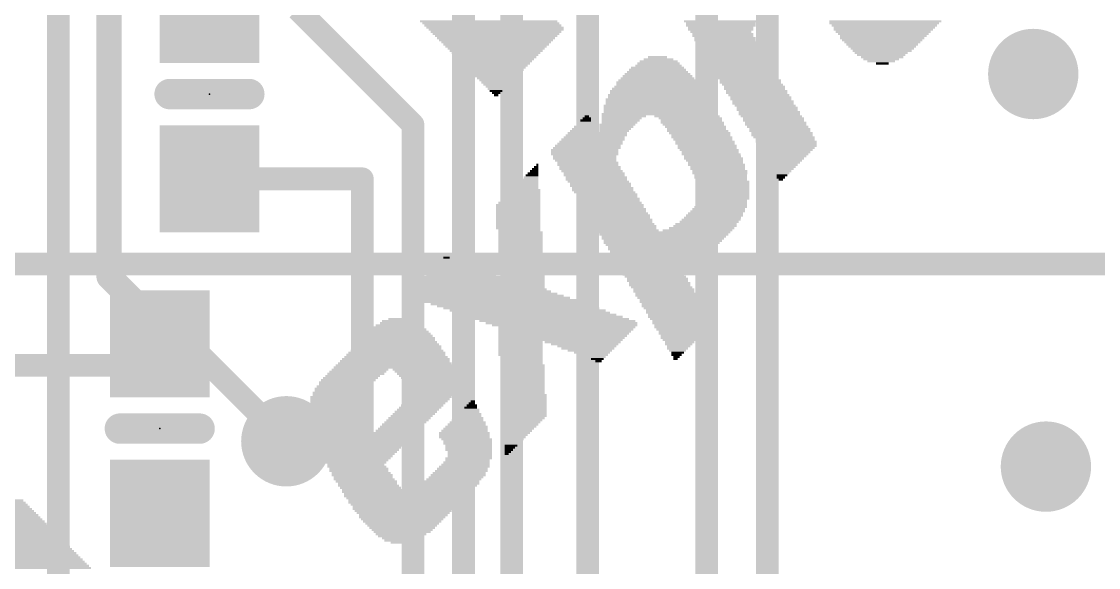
# Model space of a CAD drawing. Extents: x -17.8 to 79, y -18.3 to 67.8.
# Drawn here: x 40.4 to 51.2, y 15.75 to 21.23 of the extents above; entities that cross this region are included whole.
import ezdxf

# ---------------------------------------------------------------- set-up
doc = ezdxf.new("R2010")
doc.units = 0
for name, color, linetype in [('1', 12, 'CONTINUOUS'), ('16', 5, 'CONTINUOUS'), ('18', 3, 'CONTINUOUS'), ('200', 4, 'CONTINUOUS'), ('21', 40, 'CONTINUOUS'), ('23', 53, 'CONTINUOUS')]:
    doc.layers.add(name, color=color, linetype=linetype)

# ---------------------------------------------------------------- blocks, each defined once
blk = doc.blocks.new('RECT')
blk.add_solid([(-0.5, -0.5), (0.5, -0.5), (-0.5, 0.5), (0.5, 0.5)])
blk = doc.blocks.new('ROUNDV')
at = {"const_width": 0.5}
blk.add_lwpolyline([(0, -0.25, 1), (0, 0.25, 1), (0, -0.25)], format="xyb", dxfattribs=at)

msp = doc.modelspace()

# ---------------------------------------------------------------- linework, layer by layer
at = {"layer": '1'}
for points, const_width in [([(47.879, 24.003), (47.879, 4.826)], 0.2286), ([(47.2694, 23.7236), (47.2694, 9.3726)], 0.2286), ([(46.0756, 23.5056), (46.0756, 10.3632)], 0.2286), ([(45.3136, 22.8854), (45.3136, 9.271)], 0.2286), ([(44.831, 22.6568), (44.831, 7.366)], 0.2286), ([(41.275, 21.9422), (41.275, 18.669)], 0.254), ([(40.767, 21.7431), (40.767, 6.604)], 0.2286), ([(44.323, 20.193), (43.1664, 21.3496)], 0.2286), ([(44.323, 11.43), (44.323, 20.193)], 0.2286), ([(42.282, 19.6496), (43.815, 19.6496)], 0.2286), ([(43.815, 19.6496), (43.815, 17.018)], 0.2286), ([(41.275, 18.669), (41.783, 18.161)], 0.254), ([(41.783, 18.161), (41.783, 17.995)], 0.254), ([(41.783, 17.995), (42.076, 17.995)], 0.2286), ([(42.076, 17.995), (43.053, 17.018)], 0.2286)]:
    msp.add_lwpolyline(points, dxfattribs=dict(at, const_width=const_width))
for points, const_width in [([(44.3802, 20.193, 1), (44.2659, 20.193)], 0.1143), ([(44.2826, 20.1526, 1), (44.3634, 20.2334)], 0.1143), ([(42.282, 19.7068, 1), (42.282, 19.5925)], 0.1143), ([(43.8722, 19.6496, 1), (43.7579, 19.6496)], 0.1143), ([(43.815, 19.5925, 1), (43.815, 19.7068)], 0.1143), ([(41.3199, 18.7139, 1), (41.2301, 18.6241)], 0.127), ([(41.2115, 18.669, 1), (41.3385, 18.669)], 0.127), ([(41.8465, 18.161, 1), (41.7195, 18.161)], 0.127), ([(41.7381, 18.1161, 1), (41.8279, 18.2059)], 0.127), ([(41.7195, 17.995, 1), (41.8465, 17.995)], 0.127), ([(41.783, 18.0522, 1), (41.783, 17.9379)], 0.1143), ([(42.1164, 18.0354, 1), (42.0356, 17.9546)], 0.1143), ([(42.076, 17.9379, 1), (42.076, 18.0522)], 0.1143), ([(43.0126, 16.9776, 1), (43.0934, 17.0584)], 0.1143), ([(43.7579, 17.018, 1), (43.8722, 17.018)], 0.1143)]:
    msp.add_lwpolyline(points, format="xyb", dxfattribs=dict(at, const_width=const_width))
at = {"layer": '16', "const_width": 0.2286}
for points in [[(35.56, 18.796), (57.277, 18.796)], [(33.528, 17.78), (42.291, 17.78)], [(42.291, 17.78), (43.053, 17.018)]]:
    msp.add_lwpolyline(points, dxfattribs=at)
at = {"layer": '16', "const_width": 0.1143}
for points in [[(42.3314, 17.8204, 1), (42.2506, 17.7396)], [(42.291, 17.7229, 1), (42.291, 17.8372)], [(43.0126, 16.9776, 1), (43.0934, 17.0584)]]:
    msp.add_lwpolyline(points, format="xyb", dxfattribs=at)
at = {"layer": '21', "const_width": 0.3048}
for points in [[(41.882, 20.4996), (42.682, 20.4996)], [(42.183, 17.145), (41.383, 17.145)]]:
    msp.add_lwpolyline(points, dxfattribs=at)
at = {"layer": '21', "const_width": 0.1524}
for points in [[(41.882, 20.5758, 1), (41.882, 20.4234)], [(42.682, 20.4234, 1), (42.682, 20.5758)], [(41.383, 17.2212, 1), (41.383, 17.0688)], [(42.183, 17.0688, 1), (42.183, 17.2212)]]:
    msp.add_lwpolyline(points, format="xyb", dxfattribs=at)
at = {"layer": '23'}
for p in [(42.282, 20.4996), (41.783, 17.145)]:
    msp.add_point(p, dxfattribs=at)

# ---------------------------------------------------------------- block references
at = {"layer": '1', "xscale": 1.075}
for p, rotation in [((42.282, 21.3496), 90), ((42.282, 19.6496), 90), ((41.783, 17.995), 270), ((41.783, 16.295), 270)]:
    msp.add_blockref('RECT', p, dxfattribs=dict(at, rotation=rotation))
at = {"layer": '18', "xscale": 0.9064, "yscale": 0.9064}
for p in [(50.546, 20.701), (50.546, 20.701), (43.053, 17.018), (43.053, 17.018), (50.673, 16.764), (50.673, 16.764)]:
    msp.add_blockref('ROUNDV', p, dxfattribs=at)
at = {"layer": '200', "yscale": 0.0212}
for p, xscale in [((45.0832, 21.2293), 1.3758), ((45.1044, 21.2081), 1.3758), ((45.1255, 21.187), 1.3758), ((45.1467, 21.1658), 1.3758), ((47.4114, 21.2293), 0.7408), ((47.4114, 21.2081), 0.6985), ((47.4114, 21.187), 0.6985), ((47.4114, 21.1658), 0.6561), ((49.0624, 21.2293), 1.1218), ((49.0518, 21.2081), 1.1006), ((49.0518, 21.187), 1.0583), ((49.0518, 21.1658), 1.016), ((45.1573, 21.1447), 1.3546), ((45.1573, 21.1235), 1.3123), ((45.1573, 21.1023), 1.27), ((45.1573, 21.0812), 1.2276), ((45.1573, 21.06), 1.1853), ((47.4114, 21.1447), 0.6561), ((47.4114, 21.1235), 0.6138), ((47.4326, 21.1023), 0.6138), ((47.4326, 21.0812), 0.6138), ((47.4538, 21.06), 0.6138), ((49.0412, 21.1447), 0.9948), ((49.0412, 21.1235), 0.9525), ((49.0412, 21.1023), 0.9101), ((49.0412, 21.0812), 0.8678), ((49.0306, 21.06), 0.8466), ((45.1573, 21.0388), 1.143), ((45.1573, 21.0177), 1.1006), ((45.1573, 20.9965), 1.0583), ((45.1573, 20.9753), 1.016), ((45.1573, 20.9542), 0.9736), ((47.4538, 21.0388), 0.6138), ((47.4749, 21.0177), 0.6138), ((47.4961, 20.9965), 0.6138), ((47.4961, 20.9753), 0.6138), ((47.5173, 20.9542), 0.6138), ((49.0306, 21.0388), 0.8043), ((49.0306, 21.0177), 0.762), ((49.0306, 20.9965), 0.7196), ((49.0306, 20.9753), 0.6773), ((49.0306, 20.9542), 0.635), ((45.1573, 20.933), 0.9313), ((45.1573, 20.9118), 0.889), ((45.1573, 20.8907), 0.8466), ((45.1573, 20.8695), 0.8043), ((45.1573, 20.8483), 0.762), ((46.787, 20.8483), 0.2963), ((46.7765, 20.8695), 0.1905), ((47.5173, 20.933), 0.6138), ((47.5384, 20.9118), 0.6138), ((47.5596, 20.8907), 0.6138), ((47.5596, 20.8695), 0.6138), ((47.5808, 20.8483), 0.6138), ((49.0306, 20.933), 0.5926), ((49.02, 20.9118), 0.5291), ((49.02, 20.8907), 0.4868), ((49.0306, 20.8695), 0.4233), ((49.02, 20.8483), 0.3598), ((45.1573, 20.8272), 0.7196), ((45.1573, 20.806), 0.6773), ((45.1573, 20.7848), 0.635), ((45.1573, 20.7637), 0.5926), ((45.1573, 20.7425), 0.5503), ((46.7765, 20.7425), 0.5715), ((46.7765, 20.7637), 0.5291), ((46.787, 20.7848), 0.4657), ((46.787, 20.806), 0.4233), ((46.787, 20.8272), 0.381), ((47.5808, 20.8272), 0.6138), ((47.6019, 20.806), 0.6138), ((47.6231, 20.7848), 0.6138), ((47.6231, 20.7637), 0.6138), ((47.6443, 20.7425), 0.6138), ((49.02, 20.8272), 0.2752), ((49.0306, 20.806), 0.127), ((45.1573, 20.7213), 0.508), ((45.1573, 20.7002), 0.4657), ((45.1573, 20.679), 0.4233), ((45.1573, 20.6578), 0.381), ((45.1573, 20.6367), 0.3387), ((46.7765, 20.6367), 0.7831), ((46.7765, 20.6578), 0.7408), ((46.7765, 20.679), 0.6985), ((46.7765, 20.7002), 0.6561), ((46.7765, 20.7213), 0.6138), ((47.6443, 20.7213), 0.6138), ((47.6654, 20.7002), 0.6138), ((47.6866, 20.679), 0.6138), ((47.6866, 20.6578), 0.6138), ((47.7078, 20.6367), 0.6138), ((45.1573, 20.6155), 0.2963), ((45.1573, 20.5943), 0.254), ((45.1573, 20.5732), 0.2117), ((45.1573, 20.552), 0.1693), ((45.1573, 20.5308), 0.127), ((46.7659, 20.5308), 0.9313), ((46.7765, 20.552), 0.9101), ((46.7765, 20.5732), 0.8678), ((46.7765, 20.5943), 0.8255), ((46.7659, 20.6155), 0.8043), ((47.7078, 20.6155), 0.6138), ((47.7289, 20.5943), 0.6138), ((47.7501, 20.5732), 0.6138), ((47.7501, 20.552), 0.6138), ((47.7713, 20.5308), 0.6138), ((45.1573, 20.5097), 0.0847), ((45.1573, 20.4885), 0.0423), ((46.787, 20.425), 1.0583), ((46.7765, 20.4462), 1.0371), ((46.7765, 20.4885), 0.9948), ((46.7765, 20.4673), 0.9948), ((46.7765, 20.5097), 0.9525), ((47.7713, 20.5097), 0.6138), ((47.7924, 20.4885), 0.6138), ((47.8136, 20.4673), 0.6138), ((47.8136, 20.4462), 0.6138), ((47.8348, 20.425), 0.6138), ((46.787, 20.3827), 1.1006), ((46.787, 20.3615), 1.1006), ((46.7976, 20.3404), 1.1218), ((46.8082, 20.3192), 1.143), ((46.787, 20.4039), 1.0583), ((47.8348, 20.4039), 0.6138), ((47.8559, 20.3827), 0.6138), ((47.8771, 20.3615), 0.6138), ((47.8771, 20.3404), 0.6138), ((47.8983, 20.3192), 0.6138), ((46.0462, 20.1922), 0.1693), ((46.0568, 20.2134), 0.1482), ((46.0568, 20.2345), 0.1058), ((46.0674, 20.2557), 0.0847), ((46.0674, 20.2769), 0.0423), ((46.3743, 20.1922), 0.3598), ((46.4166, 20.2557), 0.4022), ((46.7976, 20.298), 1.1641), ((46.4378, 20.2769), 0.4445), ((46.4061, 20.2345), 0.381), ((46.3955, 20.2134), 0.3598), ((47.0728, 20.2769), 0.6561), ((47.1045, 20.2557), 0.635), ((47.1151, 20.2345), 0.6138), ((47.1257, 20.2134), 0.635), ((47.1363, 20.1922), 0.6138), ((47.8983, 20.298), 0.6138), ((47.9194, 20.2769), 0.6138), ((47.9406, 20.2557), 0.6138), ((47.9406, 20.2345), 0.6138), ((47.9617, 20.2134), 0.6138), ((47.9617, 20.1922), 0.6138), ((46.1627, 20.0864), 0.6138), ((46.1732, 20.1075), 0.5926), ((46.0357, 20.1287), 0.2752), ((46.0462, 20.1499), 0.254), ((46.0462, 20.171), 0.2117), ((46.3637, 20.171), 0.3387), ((46.3531, 20.1499), 0.3175), ((46.3426, 20.1287), 0.2963), ((47.1574, 20.171), 0.6138), ((47.168, 20.1499), 0.5926), ((47.1786, 20.1287), 0.6138), ((47.1998, 20.1075), 0.6138), ((47.2104, 20.0864), 0.5926), ((47.9829, 20.171), 0.6138), ((48.0041, 20.1499), 0.6138), ((48.0041, 20.1287), 0.6138), ((48.0252, 20.1075), 0.6138), ((48.0252, 20.0864), 0.6138), ((46.078, 19.9805), 0.6561), ((46.0992, 20.0017), 0.6561), ((46.1097, 20.0229), 0.635), ((46.1309, 20.044), 0.635), ((46.1415, 20.0652), 0.6138), ((47.2209, 20.0652), 0.6138), ((47.2315, 20.044), 0.5926), ((47.2527, 20.0229), 0.5926), ((47.2527, 20.0017), 0.5926), ((47.2739, 19.9805), 0.5926), ((48.0464, 20.0652), 0.6138), ((48.057, 20.044), 0.5926), ((48.0676, 20.0229), 0.6138), ((48.0782, 20.0017), 0.5926), ((48.0782, 19.9805), 0.5926), ((46.0462, 19.9382), 0.6773), ((46.0462, 19.917), 0.6773), ((46.0462, 19.8959), 0.6773), ((46.0674, 19.9594), 0.6773), ((46.0462, 19.8747), 0.635), ((47.2739, 19.9594), 0.5926), ((47.295, 19.9382), 0.5926), ((47.3056, 19.917), 0.5715), ((47.3162, 19.8959), 0.5926), ((47.3268, 19.8747), 0.5715), ((48.0782, 19.9594), 0.5503), ((48.0782, 19.9382), 0.508), ((48.0676, 19.917), 0.4868), ((48.0676, 19.8959), 0.4445), ((48.057, 19.8747), 0.4233), ((45.5594, 19.7689), 0.0423), ((45.57, 19.79), 0.0212), ((46.0462, 19.8535), 0.635), ((46.0568, 19.8324), 0.6138), ((46.078, 19.8112), 0.6138), ((46.078, 19.79), 0.6138), ((46.0992, 19.7689), 0.6138), ((47.3374, 19.8535), 0.5926), ((47.3479, 19.8324), 0.5715), ((47.3585, 19.8112), 0.5503), ((47.3691, 19.79), 0.5715), ((47.3797, 19.7689), 0.5503), ((48.057, 19.8535), 0.381), ((48.057, 19.8324), 0.3387), ((48.0464, 19.8112), 0.3175), ((48.0464, 19.79), 0.2752), ((48.0358, 19.7689), 0.254), ((45.5065, 19.663), 0.1482), ((45.5171, 19.6842), 0.127), ((45.5277, 19.7054), 0.1058), ((45.5383, 19.7265), 0.0847), ((45.5488, 19.7477), 0.0635), ((46.0992, 19.7477), 0.6138), ((46.1203, 19.7265), 0.6138), ((46.1415, 19.7054), 0.6138), ((46.1415, 19.6842), 0.6138), ((46.1627, 19.663), 0.6138), ((47.3797, 19.7477), 0.5503), ((47.4009, 19.7265), 0.5503), ((47.4009, 19.7054), 0.5503), ((47.4114, 19.6842), 0.5291), ((47.4114, 19.663), 0.5291), ((48.0358, 19.7477), 0.2117), ((48.0358, 19.7265), 0.1693), ((48.0252, 19.7054), 0.1482), ((48.0252, 19.6842), 0.1058), ((48.0147, 19.663), 0.0847), ((45.4536, 19.5572), 0.254), ((45.4642, 19.5784), 0.2328), ((45.4748, 19.5995), 0.2117), ((45.4853, 19.6207), 0.1905), ((45.4959, 19.6419), 0.1693), ((46.1627, 19.6419), 0.6138), ((46.1838, 19.6207), 0.6138), ((46.205, 19.5995), 0.6138), ((46.205, 19.5784), 0.6138), ((46.2262, 19.5572), 0.6138), ((47.422, 19.6419), 0.508), ((47.4326, 19.6207), 0.5291), ((47.4432, 19.5995), 0.508), ((47.4432, 19.5784), 0.508), ((47.4432, 19.5572), 0.508), ((48.0147, 19.6419), 0.0423), ((45.4113, 19.4514), 0.381), ((45.4218, 19.4726), 0.3598), ((45.4324, 19.4937), 0.3387), ((45.443, 19.5149), 0.3175), ((45.4536, 19.536), 0.2963), ((46.2262, 19.536), 0.6138), ((46.2473, 19.5149), 0.6138), ((46.2685, 19.4937), 0.6138), ((46.2685, 19.4726), 0.6138), ((46.2896, 19.4514), 0.6138), ((47.4538, 19.536), 0.4868), ((47.4538, 19.5149), 0.4868), ((47.4538, 19.4937), 0.4868), ((47.4538, 19.4726), 0.4868), ((47.4538, 19.4514), 0.4868), ((45.3795, 19.3879), 0.4445), ((45.3795, 19.3667), 0.4445), ((45.3795, 19.3456), 0.4445), ((45.3901, 19.4091), 0.4233), ((45.4007, 19.4302), 0.4022), ((46.2896, 19.4302), 0.6138), ((46.3108, 19.4091), 0.6138), ((46.332, 19.3879), 0.6138), ((46.332, 19.3667), 0.6138), ((46.3531, 19.3456), 0.6138), ((47.3903, 19.3456), 0.5291), ((47.4114, 19.3667), 0.5291), ((47.422, 19.4091), 0.508), ((47.422, 19.3879), 0.508), ((47.4326, 19.4302), 0.4868), ((45.3795, 19.3244), 0.4445), ((45.3795, 19.3032), 0.4445), ((45.3795, 19.2821), 0.4445), ((45.3795, 19.2609), 0.4445), ((45.3795, 19.2397), 0.4445), ((46.3531, 19.3244), 0.6138), ((46.3743, 19.3032), 0.6138), ((46.3955, 19.2821), 0.6138), ((46.3955, 19.2609), 0.6138), ((46.4166, 19.2397), 0.6138), ((47.3162, 19.2397), 0.5926), ((47.3268, 19.2609), 0.5715), ((47.3479, 19.2821), 0.5715), ((47.3585, 19.3032), 0.5503), ((47.3797, 19.3244), 0.5503), ((45.3795, 19.2186), 0.4445), ((45.3795, 19.1974), 0.4445), ((45.3795, 19.1762), 0.4445), ((45.3795, 19.1551), 0.4445), ((45.3901, 19.1339), 0.4233), ((45.4007, 19.1127), 0.4445), ((46.4166, 19.2186), 0.6138), ((46.4378, 19.1974), 0.6138), ((46.459, 19.1762), 0.6138), ((46.459, 19.1551), 0.6138), ((46.4801, 19.1339), 0.6138), ((46.84, 19.1127), 1.3334), ((47.1786, 19.1339), 0.6985), ((47.2209, 19.1551), 0.6561), ((47.2527, 19.1762), 0.635), ((47.2633, 19.1974), 0.6138), ((47.295, 19.2186), 0.5926), ((45.4007, 19.0916), 0.4445), ((45.4007, 19.0704), 0.4445), ((45.4007, 19.0492), 0.4445), ((45.4007, 19.0281), 0.4445), ((45.4007, 19.0069), 0.4445), ((46.84, 19.0916), 1.2911), ((46.84, 19.0704), 1.2488), ((46.8294, 19.0492), 1.2276), ((46.8294, 19.0281), 1.1853), ((46.8188, 19.0069), 1.1641), ((45.4007, 18.9857), 0.4445), ((45.4007, 18.9646), 0.4445), ((45.4007, 18.9434), 0.4445), ((45.4007, 18.9222), 0.4445), ((45.4007, 18.9011), 0.4445), ((46.8188, 18.9857), 1.1218), ((46.8188, 18.9646), 1.0795), ((46.7976, 18.9434), 1.0371), ((46.787, 18.9222), 0.9736), ((46.7447, 18.9011), 0.889), ((44.7128, 18.7952), 0.2963), ((44.7022, 18.8164), 0.2328), ((44.681, 18.8376), 0.1482), ((44.6599, 18.8587), 0.0635), ((45.4007, 18.8799), 0.4445), ((45.4007, 18.8587), 0.4445), ((45.4007, 18.8376), 0.4445), ((45.4113, 18.8164), 0.4233), ((45.4113, 18.7952), 0.4233), ((46.7024, 18.8799), 0.762), ((46.6495, 18.8587), 0.6138), ((46.6495, 18.8376), 0.6138), ((46.6706, 18.8164), 0.6138), ((46.6706, 18.7952), 0.6138), ((44.808, 18.6894), 0.6985), ((44.7869, 18.7106), 0.6138), ((44.7763, 18.7318), 0.5503), ((44.7551, 18.7529), 0.4657), ((44.734, 18.7741), 0.381), ((45.4218, 18.6894), 0.4445), ((45.4113, 18.7741), 0.4233), ((45.4113, 18.7529), 0.4233), ((45.4113, 18.7318), 0.4233), ((45.4113, 18.7106), 0.4233), ((46.6918, 18.7741), 0.6138), ((46.713, 18.7529), 0.6138), ((46.713, 18.7318), 0.6138), ((46.7341, 18.7106), 0.6138), ((46.7341, 18.6894), 0.6138), ((44.9985, 18.5836), 1.2911), ((45.0091, 18.6048), 1.2699), ((45.0197, 18.6259), 1.2488), ((45.0303, 18.6471), 1.2276), ((45.0409, 18.6683), 1.2065), ((46.7553, 18.6683), 0.6138), ((46.7765, 18.6471), 0.6138), ((46.7765, 18.6259), 0.6138), ((46.7976, 18.6048), 0.6138), ((46.7976, 18.5836), 0.6138), ((45.0197, 18.4989), 1.5028), ((45.0514, 18.4778), 1.5663), ((44.9985, 18.5201), 1.4181), ((44.988, 18.5413), 1.3546), ((44.988, 18.5624), 1.3123), ((46.8188, 18.5624), 0.6138), ((46.84, 18.5413), 0.6138), ((46.84, 18.5201), 0.6138), ((46.8611, 18.4989), 0.6138), ((46.8611, 18.4778), 0.6138), ((45.1149, 18.4566), 1.5663), ((45.1784, 18.4354), 1.5663), ((45.2208, 18.4143), 1.5663), ((45.2843, 18.3931), 1.5663), ((45.3478, 18.3719), 1.5663), ((46.8823, 18.4566), 0.6138), ((46.9035, 18.4354), 0.6138), ((46.9035, 18.4143), 0.6138), ((46.9246, 18.3931), 0.6138), ((46.9246, 18.3719), 0.6138), ((45.4113, 18.3508), 1.5663), ((45.4748, 18.3296), 1.5663), ((45.5277, 18.3084), 1.5451), ((45.5912, 18.2873), 1.5451), ((45.6441, 18.2661), 1.5663), ((46.9458, 18.3508), 0.6138), ((46.967, 18.3296), 0.6138), ((46.967, 18.3084), 0.6138), ((46.9881, 18.2873), 0.6138), ((46.9881, 18.2661), 0.6138), ((44.1837, 18.1391), 0.5503), ((44.1837, 18.1603), 0.508), ((44.1731, 18.1814), 0.4445), ((44.1837, 18.2026), 0.381), ((44.1731, 18.2238), 0.3175), ((44.1837, 18.2449), 0.2117), ((45.7076, 18.2449), 1.5663), ((45.7711, 18.2238), 1.5663), ((45.8134, 18.2026), 1.5239), ((45.8452, 18.1814), 1.4604), ((45.8663, 18.1603), 1.3758), ((45.8558, 18.1391), 1.3546), ((47.0093, 18.2449), 0.6138), ((47.0305, 18.2238), 0.6138), ((47.0305, 18.2026), 0.6138), ((47.0199, 18.1603), 0.5503), ((47.0305, 18.1814), 0.5715), ((47.0199, 18.1391), 0.508), ((44.1731, 18.0333), 0.7408), ((44.1836, 18.0544), 0.7196), ((44.1836, 18.0756), 0.6773), ((44.1837, 18.0968), 0.635), ((44.1837, 18.1179), 0.5926), ((45.824, 18.0756), 1.2911), ((45.8134, 18.0544), 1.27), ((45.8028, 18.0333), 1.2488), ((45.8452, 18.1179), 1.3334), ((45.8346, 18.0968), 1.3123), ((47.0199, 18.1179), 0.4656), ((47.0093, 18.0968), 0.4445), ((47.0093, 18.0756), 0.4022), ((46.9987, 18.0544), 0.381), ((46.9987, 18.0333), 0.3387), ((44.1625, 17.9274), 0.9313), ((44.1625, 17.9486), 0.889), ((44.1731, 17.9698), 0.8678), ((44.1731, 17.9909), 0.8255), ((44.1731, 18.0121), 0.7831), ((45.4007, 18.0121), 0.4445), ((45.4007, 17.9909), 0.4445), ((45.4007, 17.9698), 0.4445), ((45.4007, 17.9486), 0.4445), ((45.4007, 17.9274), 0.4445), ((46.0251, 18.0121), 0.762), ((46.0462, 17.9909), 0.6773), ((46.0674, 17.9698), 0.5926), ((46.078, 17.9486), 0.5291), ((46.0992, 17.9274), 0.4445), ((46.9987, 18.0121), 0.2963), ((46.9881, 17.9909), 0.2752), ((46.9881, 17.9698), 0.2328), ((46.9775, 17.9486), 0.2117), ((46.9775, 17.9274), 0.1693), ((44.1413, 17.8216), 1.1006), ((44.1519, 17.8428), 1.0795), ((44.1519, 17.8639), 1.0371), ((44.1519, 17.8851), 0.9948), ((44.1625, 17.9063), 0.9736), ((45.4007, 17.9063), 0.4445), ((45.4007, 17.8851), 0.4445), ((45.4113, 17.8639), 0.4233), ((45.4113, 17.8428), 0.4233), ((45.4113, 17.8216), 0.4233), ((46.1203, 17.9063), 0.3598), ((46.1309, 17.8851), 0.2963), ((46.1521, 17.8639), 0.2117), ((46.1732, 17.8428), 0.127), ((46.1838, 17.8216), 0.0635), ((46.9775, 17.9063), 0.127), ((46.967, 17.8851), 0.1058), ((46.967, 17.8639), 0.0635), ((46.9564, 17.8428), 0.0423), ((43.7709, 17.7158), 0.5715), ((43.7921, 17.737), 0.5715), ((44.1307, 17.7581), 1.2065), ((44.1413, 17.7793), 1.1853), ((44.1413, 17.8005), 1.143), ((44.4376, 17.737), 0.635), ((44.4482, 17.7158), 0.6138), ((45.4218, 17.7793), 0.4445), ((45.4218, 17.7581), 0.4445), ((45.4218, 17.737), 0.4445), ((45.4218, 17.7158), 0.4445), ((45.4113, 17.8005), 0.4233), ((43.6545, 17.61), 0.5503), ((43.6757, 17.6311), 0.5503), ((43.6968, 17.6523), 0.5503), ((43.718, 17.6735), 0.5503), ((43.7497, 17.6946), 0.5715), ((44.4694, 17.6946), 0.6138), ((44.4906, 17.6735), 0.6138), ((44.5011, 17.6523), 0.5926), ((44.5223, 17.6311), 0.5926), ((44.5329, 17.61), 0.5715), ((45.4218, 17.6946), 0.4445), ((45.4218, 17.6735), 0.4445), ((45.4218, 17.6523), 0.4445), ((45.4218, 17.6311), 0.4445), ((45.4218, 17.61), 0.4445), ((43.5698, 17.5041), 0.508), ((43.6016, 17.5465), 0.5291), ((43.591, 17.5253), 0.508), ((43.6228, 17.5676), 0.5291), ((43.6439, 17.5888), 0.5291), ((44.5329, 17.5888), 0.5715), ((44.5435, 17.5676), 0.5503), ((44.5435, 17.5465), 0.508), ((44.5329, 17.5253), 0.4868), ((44.5329, 17.5041), 0.4445), ((45.4218, 17.5888), 0.4445), ((45.4218, 17.5676), 0.4445), ((45.4218, 17.5465), 0.4445), ((45.4218, 17.5253), 0.4445), ((45.4218, 17.5041), 0.4445), ((43.5169, 17.3983), 0.4445), ((43.5487, 17.4618), 0.508), ((43.5381, 17.4406), 0.4868), ((43.5275, 17.4195), 0.4656), ((43.5593, 17.483), 0.4868), ((44.4376, 17.3983), 0.4233), ((44.4588, 17.4195), 0.4233), ((44.48, 17.4406), 0.4233), ((44.5011, 17.4618), 0.4233), ((44.5223, 17.483), 0.4233), ((44.9139, 17.3983), 0.0635), ((44.9245, 17.4195), 0.0423), ((45.443, 17.483), 0.4445), ((45.443, 17.4618), 0.4445), ((45.443, 17.4406), 0.4445), ((45.443, 17.4195), 0.4445), ((45.443, 17.3983), 0.4445), ((43.5063, 17.3348), 0.4657), ((43.5063, 17.3136), 0.4657), ((43.5169, 17.2925), 0.4868), ((43.5169, 17.3771), 0.4445), ((43.5169, 17.356), 0.4445), ((44.3318, 17.2925), 0.4233), ((44.353, 17.3136), 0.4233), ((44.3741, 17.3348), 0.4233), ((44.3953, 17.356), 0.4233), ((44.4165, 17.3771), 0.4233), ((44.8927, 17.2925), 0.2328), ((44.8927, 17.3136), 0.1905), ((44.9033, 17.3348), 0.1693), ((44.9033, 17.356), 0.127), ((44.9139, 17.3771), 0.1058), ((45.443, 17.3771), 0.4445), ((45.443, 17.356), 0.4445), ((45.443, 17.3348), 0.4445), ((45.443, 17.3136), 0.4445), ((45.443, 17.2925), 0.4445), ((43.5169, 17.2713), 0.4868), ((43.5275, 17.2501), 0.4656), ((43.5381, 17.229), 0.4868), ((43.5487, 17.2078), 0.508), ((43.5487, 17.1866), 0.508), ((44.226, 17.1866), 0.4233), ((44.2471, 17.2078), 0.4233), ((44.2683, 17.229), 0.4233), ((44.2895, 17.2501), 0.4233), ((44.3106, 17.2713), 0.4233), ((44.861, 17.1866), 0.381), ((44.8715, 17.2078), 0.3598), ((44.8715, 17.229), 0.3175), ((44.8821, 17.2501), 0.2963), ((44.8821, 17.2713), 0.254), ((45.443, 17.2713), 0.4445), ((45.4218, 17.229), 0.4022), ((45.4324, 17.2501), 0.4233), ((45.4113, 17.2078), 0.381), ((45.4007, 17.1866), 0.3598), ((43.5593, 17.1655), 0.5291), ((43.5593, 17.1443), 0.5291), ((43.5804, 17.1231), 0.5291), ((43.5804, 17.102), 0.5291), ((43.591, 17.0808), 0.5503), ((43.8133, 17.0597), 0.9948), ((44.1202, 17.0808), 0.4233), ((44.1413, 17.102), 0.4233), ((44.1625, 17.1231), 0.4233), ((44.1837, 17.1443), 0.4233), ((44.2048, 17.1655), 0.4233), ((44.8398, 17.102), 0.508), ((44.8398, 17.0808), 0.508), ((44.8398, 17.0597), 0.508), ((44.8398, 17.1231), 0.4657), ((44.8504, 17.1443), 0.4445), ((44.861, 17.1655), 0.4233), ((45.3901, 17.1655), 0.3387), ((45.3795, 17.1443), 0.3175), ((45.3795, 17.1231), 0.2752), ((45.3689, 17.102), 0.254), ((45.3584, 17.0808), 0.2328), ((45.3478, 17.0597), 0.2117), ((43.8132, 17.0385), 0.9525), ((43.8027, 17.0173), 0.9313), ((43.8027, 16.9962), 0.889), ((43.7921, 16.975), 0.8678), ((43.7815, 16.9538), 0.8466), ((44.861, 17.0385), 0.508), ((44.8715, 17.0173), 0.4868), ((44.8715, 16.9962), 0.4868), ((44.8821, 16.975), 0.4656), ((44.8821, 16.9538), 0.4656), ((45.3266, 17.0173), 0.1693), ((45.316, 16.9962), 0.1482), ((45.3054, 16.975), 0.127), ((45.3372, 17.0385), 0.1905), ((45.2949, 16.9538), 0.1058), ((43.7709, 16.9115), 0.7831), ((43.7815, 16.9327), 0.8043), ((43.7709, 16.8903), 0.7408), ((43.7603, 16.8692), 0.7196), ((43.7603, 16.848), 0.6773), ((44.8821, 16.9327), 0.4656), ((44.8821, 16.848), 0.4656), ((44.8927, 16.9115), 0.4445), ((44.8927, 16.8903), 0.4445), ((44.8927, 16.8692), 0.4445), ((45.2737, 16.9115), 0.0635), ((45.2843, 16.9327), 0.0847), ((45.2631, 16.8903), 0.0423), ((43.7497, 16.8268), 0.6561), ((43.7497, 16.8057), 0.6138), ((43.7497, 16.7845), 0.5715), ((43.7603, 16.7633), 0.5926), ((43.7815, 16.7422), 0.5926), ((44.8186, 16.7422), 0.508), ((44.8398, 16.7633), 0.508), ((44.8504, 16.7845), 0.4868), ((44.861, 16.8057), 0.4656), ((44.8715, 16.8268), 0.4445), ((43.7815, 16.721), 0.5926), ((43.8132, 16.6787), 0.6138), ((43.8027, 16.6998), 0.5926), ((43.8238, 16.6575), 0.5926), ((43.8344, 16.6363), 0.6138), ((44.734, 16.6363), 0.5503), ((44.7551, 16.6575), 0.5503), ((44.7763, 16.6787), 0.5503), ((44.7869, 16.6998), 0.5292), ((44.808, 16.721), 0.5292), ((43.8556, 16.6152), 0.6138), ((43.8767, 16.5728), 0.6138), ((43.8662, 16.594), 0.5926), ((43.8979, 16.5517), 0.6138), ((43.9191, 16.5305), 0.6138), ((44.6387, 16.5305), 0.5715), ((44.6599, 16.5517), 0.5715), ((44.681, 16.5728), 0.5715), ((44.7022, 16.594), 0.5715), ((44.7128, 16.6152), 0.5503), ((39.7177, 16.4247), 1.3969), ((43.9297, 16.5093), 0.635), ((44.2577, 16.4882), 1.2488), ((44.2471, 16.467), 1.2276), ((44.2471, 16.4458), 1.1853), ((44.2471, 16.4247), 1.143), ((44.607, 16.5093), 0.5926), ((39.7388, 16.4035), 1.3969), ((39.76, 16.3823), 1.3969), ((39.7812, 16.3612), 1.3969), ((39.8023, 16.34), 1.3969), ((39.8235, 16.3188), 1.3969), ((44.2366, 16.4035), 1.1218), ((44.2366, 16.3823), 1.0795), ((44.226, 16.34), 1.016), ((44.2366, 16.3612), 1.0371), ((44.226, 16.3188), 0.9736), ((39.8447, 16.2977), 1.3969), ((39.8658, 16.2765), 1.3969), ((39.887, 16.2553), 1.3969), ((39.9082, 16.2342), 1.3969), ((39.9293, 16.213), 1.3969), ((44.226, 16.2977), 0.9313), ((44.226, 16.2765), 0.889), ((44.2154, 16.2553), 0.8678), ((44.2154, 16.2342), 0.8255), ((44.2154, 16.213), 0.7831), ((39.9505, 16.1919), 1.3969), ((39.9717, 16.1707), 1.3969), ((39.9928, 16.1495), 1.3969), ((40.014, 16.1284), 1.3969), ((40.0351, 16.1072), 1.3969), ((44.2154, 16.1919), 0.7408), ((44.2154, 16.1707), 0.6985), ((44.2154, 16.1495), 0.6561), ((44.2154, 16.1284), 0.6138), ((44.2154, 16.1072), 0.5715), ((40.0563, 16.086), 1.3969), ((40.0775, 16.0649), 1.3969), ((40.0986, 16.0437), 1.3969), ((40.1198, 16.0225), 1.3969), ((40.141, 16.0014), 1.3969), ((40.1621, 15.9802), 1.3969), ((44.2048, 16.086), 0.508), ((44.2048, 16.0649), 0.4657), ((44.2154, 16.0437), 0.4022), ((44.2048, 16.0225), 0.3387), ((44.2154, 16.0014), 0.2328), ((40.1833, 15.959), 1.3969), ((40.2045, 15.9379), 1.3969), ((40.2256, 15.9167), 1.3969), ((40.2468, 15.8955), 1.3969), ((40.268, 15.8744), 1.3969), ((40.2891, 15.8532), 1.3969), ((40.3103, 15.832), 1.3969), ((40.3315, 15.8109), 1.3969), ((40.3526, 15.7897), 1.3969), ((40.3738, 15.7685), 1.3969), ((40.395, 15.7474), 1.3969)]:
    msp.add_blockref('RECT', p, dxfattribs=dict(at, xscale=xscale))

doc.saveas('drawing.dxf')
